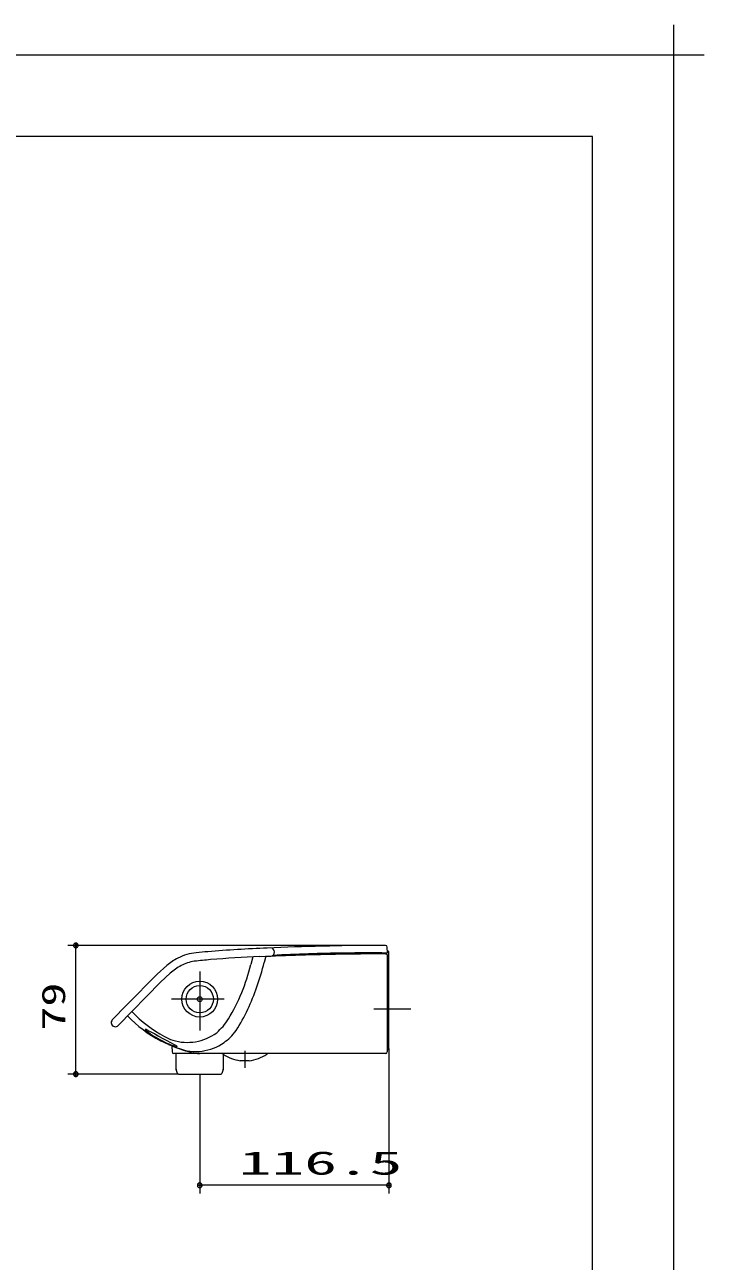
# Model space of a CAD drawing. Units: millimetres on the paper, scale 1:5. Extents: x -305 to 305, y -152 to 152.
# Drawn here: x 39.1 to 122.7, y 0 to 152.3 of the extents above; entities that cross this region are included whole.
import ezdxf
from ezdxf.enums import TextEntityAlignment as Align

# ---------------------------------------------------------------- set-up
doc = ezdxf.new("R2010")
doc.units = ezdxf.units.MM
doc.linetypes.add('LONG_CHAIN', pattern=[21, 18, -1, 1, -1])
for name, color, linetype, lineweight in [('0-1_RV', 7, 'Continuous', 9), ('0-2_0', 7, 'Continuous', 9), ('0-3_DEFPOINTS', 7, 'Continuous', 9), ('0-4_1図面枠', 7, 'Continuous', 9), ('0-5_図面枠', 3, 'Continuous', 9)]:
    doc.layers.add(name, color=color, linetype=linetype, lineweight=lineweight)
doc.styles.add('ＭＳ ゴシック', font='')
doc.styles.get('ＭＳ ゴシック').set_extended_font_data('MS Gothic')

# ---------------------------------------------------------------- blocks, each defined once
blk = doc.blocks.new('_DOTSMALL')
at = {"layer": '0-2_0'}
for p, q in [((0.0746, 0.1), (-0.0746, 0.1)), ((0.1223, -0.0248), (-0.1223, -0.0248))]:
    blk.add_line(p, q, dxfattribs=at)
for points in [[(0.125, 0), (0.124, 0.0157), (0.1211, 0.0311), (0.1162, 0.046), (0.1095, 0.0602), (0.1011, 0.0735), (0.0911, 0.0856), (0.0797, 0.0963), (0.067, 0.1055), (0.0532, 0.1131), (0.0386, 0.1189), (0.0234, 0.1228), (0.0078, 0.1248), (-0.0078, 0.1248), (-0.0234, 0.1228), (-0.0386, 0.1189), (-0.0532, 0.1131), (-0.067, 0.1055), (-0.0797, 0.0963), (-0.0911, 0.0856), (-0.1011, 0.0735), (-0.1095, 0.0602), (-0.1162, 0.046), (-0.1211, 0.0311), (-0.124, 0.0157), (-0.125, 0), (0, 0)], [(-0.125, 0), (-0.124, -0.0157), (-0.1211, -0.0311), (-0.1162, -0.046), (-0.1095, -0.0602), (-0.1011, -0.0735), (-0.0911, -0.0856), (-0.0797, -0.0963), (-0.067, -0.1055), (-0.0532, -0.1131), (-0.0386, -0.1189), (-0.0234, -0.1228), (-0.0078, -0.1248), (0.0078, -0.1248), (0.0234, -0.1228), (0.0386, -0.1189), (0.0532, -0.1131), (0.067, -0.1055), (0.0797, -0.0963), (0.0911, -0.0856), (0.1011, -0.0735), (0.1095, -0.0602), (0.1162, -0.046), (0.1211, -0.0311), (0.124, -0.0157), (0.125, 0), (0, 0)]]:
    blk.add_lwpolyline(points, close=True, dxfattribs=at)
blk = doc.blocks.new('グループ-6')
at = {"layer": '0-4_1図面枠'}
for p, q in [((4200, 2895), (4200, 3045)), ((4275, 2970), (4125, 2970))]:
    blk.add_line(p, q, dxfattribs=at)

msp = doc.modelspace()

# ---------------------------------------------------------------- linework, layer by layer
at = {"layer": '0-1_RV'}
for p, q in [((81.514, 38.891), (44.348, 38.891)), ((45.348, 23.045), (45.348, 38.891)), ((83.71, 37.959), (83.697, 38.682)), ((83.804, 38.179), (83.705, 38.178)), ((83.904, 26.179), (83.904, 38.079)), ((67.163, 37.475), (66.9, 36.528)), ((67.96, 37.511), (69.343, 37.575)), ((68.729, 37.548), (68.547, 36.802)), ((83.704, 37.727), (83.704, 25.779)), ((55.381, 35.358), (51.614, 31.574)), ((56.549, 36.429), (55.381, 35.358)), ((55.778, 34.351), (56.956, 35.46)), ((50.575, 29.043), (55.778, 34.351)), ((51.614, 31.574), (49.842, 29.723)), ((53.896, 28.5), (53.963, 28.429)), ((54.012, 28.52), (53.977, 28.535)), ((55.016, 27.986), (54.468, 28.288)), ((55.332, 27.809), (55.016, 27.985)), ((56.012, 27.438), (55.672, 27.622)), ((56.349, 27.257), (56.012, 27.438)), ((56.777, 26.701), (55.763, 27.15)), ((56.673, 27.085), (56.349, 27.257)), ((56.976, 26.926), (56.673, 27.085)), ((57.063, 26.88), (56.976, 26.926)), ((57.494, 26.66), (57.063, 26.88)), ((57.154, 26.533), (57.194, 25.768)), ((57.644, 26.582), (57.495, 26.661)), ((57.567, 26.453), (57.694, 26.419)), ((57.757, 26.515), (57.644, 26.582)), ((57.803, 26.417), (57.814, 26.427)), ((57.814, 26.427), (57.825, 26.437)), ((83.704, 26.08), (83.804, 26.079)), ((83.904, 26.179), (83.904, 8.355)), ((83.504, 25.579), (57.394, 25.579)), ((57.704, 23.661), (57.704, 25.579)), ((63.504, 25.509), (63.504, 23.661)), ((66.704, 24.688), (65.584, 24.698)), ((57.976, 23.045), (44.348, 23.045)), ((57.882, 23.113), (57.709, 23.63)), ((57.976, 23.045), (63.232, 23.045)), ((60.604, 23.045), (60.604, 8.355)), ((63.499, 23.63), (63.327, 23.113)), ((83.904, 9.355), (60.604, 9.355))]:
    msp.add_line(p, q, dxfattribs=at)
at = {"layer": '0-1_RV', "linetype": 'LONG_CHAIN'}
for p, q in [((60.604, 35.672), (60.604, 28.398)), ((63.625, 32.279), (57.123, 32.279)), ((82.033, 31.079), (86.592, 31.079)), ((66.184, 23.804), (66.184, 25.895))]:
    msp.add_line(p, q, dxfattribs=at)
at = {"layer": '0-1_RV'}
for points in [[(83.494, 37.849), (83.565, 37.849), (83.594, 37.849)], [(55.37, 27.788), (55.367, 27.79), (55.364, 27.791), (55.362, 27.793), (55.359, 27.794), (55.357, 27.795), (55.354, 27.797), (55.351, 27.798), (55.349, 27.8), (55.346, 27.801), (55.344, 27.803), (55.341, 27.804), (55.338, 27.805), (55.336, 27.807)], [(55.47, 27.733), (55.468, 27.734), (55.465, 27.736), (55.463, 27.737), (55.46, 27.738), (55.457, 27.74), (55.455, 27.741), (55.452, 27.743), (55.45, 27.744), (55.447, 27.746), (55.445, 27.747), (55.442, 27.748), (55.439, 27.75), (55.437, 27.751), (55.434, 27.753), (55.432, 27.754), (55.429, 27.755), (55.426, 27.757), (55.424, 27.758), (55.421, 27.76), (55.419, 27.761), (55.416, 27.763), (55.413, 27.764), (55.411, 27.765), (55.408, 27.767), (55.406, 27.768), (55.403, 27.77), (55.401, 27.771), (55.398, 27.773), (55.395, 27.774), (55.393, 27.775), (55.39, 27.777), (55.388, 27.778), (55.385, 27.78), (55.382, 27.781), (55.38, 27.783), (55.377, 27.784), (55.375, 27.785), (55.372, 27.787), (55.37, 27.788)], [(55.571, 27.677), (55.569, 27.679), (55.566, 27.68), (55.564, 27.681), (55.561, 27.683), (55.558, 27.684), (55.556, 27.686), (55.553, 27.687), (55.551, 27.689), (55.548, 27.69), (55.546, 27.691), (55.543, 27.693), (55.54, 27.694), (55.538, 27.696), (55.535, 27.697), (55.533, 27.699), (55.53, 27.7), (55.527, 27.701), (55.525, 27.703), (55.522, 27.704), (55.52, 27.706), (55.517, 27.707), (55.514, 27.708), (55.512, 27.71), (55.509, 27.711), (55.507, 27.713), (55.504, 27.714), (55.501, 27.716), (55.499, 27.717), (55.496, 27.718), (55.494, 27.72), (55.491, 27.721), (55.489, 27.723), (55.486, 27.724), (55.483, 27.726), (55.481, 27.727), (55.478, 27.728), (55.476, 27.73), (55.473, 27.731), (55.47, 27.733)], [(55.672, 27.622), (55.67, 27.623), (55.667, 27.625), (55.665, 27.626), (55.662, 27.628), (55.66, 27.629), (55.657, 27.63), (55.654, 27.632), (55.652, 27.633), (55.649, 27.635), (55.647, 27.636), (55.644, 27.637), (55.641, 27.639), (55.639, 27.64), (55.636, 27.642), (55.634, 27.643), (55.631, 27.645), (55.628, 27.646), (55.626, 27.647), (55.623, 27.649), (55.621, 27.65), (55.618, 27.652), (55.615, 27.653), (55.613, 27.654), (55.61, 27.656), (55.608, 27.657), (55.605, 27.659), (55.602, 27.66), (55.6, 27.662), (55.597, 27.663), (55.595, 27.664), (55.592, 27.666), (55.59, 27.667), (55.587, 27.669), (55.584, 27.67), (55.582, 27.671), (55.579, 27.673), (55.577, 27.674), (55.574, 27.676), (55.571, 27.677)]]:
    msp.add_lwpolyline(points, dxfattribs=at)
for radius in [2.206, 1.682, 0.3]:
    msp.add_circle((60.604, 32.279), radius, dxfattribs=at)
for centre, radius, start, end in [((77.301, -121.11), 160, 95.63205, 96.14243), ((74.841, -121.333), 160, 92.12143, 94.74753), ((77.654, -121.204), 160, 90.7195, 93.1299), ((69.324, 38.074), 0.5, 272.1187, 91.23239), ((81.514, -121.109), 160, 89.28963, 92.10192), ((83.497, 38.679), 0.2, 1, 90.03837), ((83.804, 38.079), 0.1, 360, 90), ((61.644, 30.26), 8, 117.83973, 129.55357), ((60.633, 31.989), 6, 94.31717, 117.01213), ((60.949, 31.029), 6, 99.68989, 116.03246), ((76.738, -122.173), 160, 95.30733, 96.02698), ((74.742, -122.345), 160, 92.42933, 94.58961), ((45.196, 42.345), 24, 339.11937, 346.64484), ((78.472, -162.244), 200, 91.38397, 92.7943), ((80.251, -162.05), 200, 90.54454, 93.04898), ((80.391, -162.189), 200, 90.52385, 91.93418), ((81.491, -122.029), 160, 89.20515, 91.12442), ((82.877, -162.151), 200, 89.82312, 91.23598), ((83.594, 37.749), 0.1, 17.33134, 90.01676), ((83.604, 37.727), 0.1, 360, 31.28465), ((62.224, 29.439), 8, 119.24332, 131.18312), ((43.591, 42.242), 24, 328.86637, 346.22681), ((44.807, 41.245), 24, 327.68106, 341.90491), ((63.799, 41.8), 16, 223.73137, 241.87063), ((50.202, 29.376), 0.5, 136.07531, 318.20648), ((63.292, 41.267), 16, 223.69499, 241.92954), ((50.81, 38.693), 16, 322.3762, 326.37732), ((53.915, 28.523), 0.03, 84.50519, 230.42256), ((53.892, 28.354), 0.2, 64.81175, 82.47377), ((63.621, 41.186), 16, 232.87113, 239.93174), ((46.979, 14.149), 16, 62.09208, 63.92168), ((58.401, 31.076), 4.009, 237.68385, 253.7617), ((59.086, 33), 6.049, 252.6283, 306.67292), ((51.834, 39.893), 16, 312.77192, 316.725), ((53.715, 39.51), 16, 308.15223, 311.71446), ((52.59, 38.404), 16, 317.36565, 321.36677), ((63.153, 41.446), 16, 241.84892, 249.56662), ((63.461, 41.238), 16, 245.30808, 255.92177), ((57.784, 26.809), 0.4, 256.97327, 269.60052), ((57.535, 26.182), 0.4, 44.56831, 56.44256), ((57.655, 26.789), 0.4, 288.35521, 291.754), ((57.725, 26.434), 0.1, 1.78538, 16.67769), ((60.131, 31.885), 6.049, 249.40311, 304.97414), ((83.804, 26.179), 0.1, 270, 360), ((57.394, 25.779), 0.2, 183, 270), ((60.61, 29.587), 4.009, 255.05172, 270), ((63.279, 25.179), 0.4, 54.85931, 90), ((66.184, 29.307), 4.648, 234.85931, 262.5767), ((66.184, 29.307), 4.648, 276.4199, 305.14069), ((69.089, 25.179), 0.4, 90, 125.14069), ((83.504, 25.779), 0.2, 270, 360), ((57.804, 23.661), 0.1, 180, 198.43495), ((57.976, 23.145), 0.1, 198.43495, 270), ((63.232, 23.145), 0.1, 270, 341.56505), ((63.404, 23.661), 0.1, 341.56505, 360)]:
    msp.add_arc(centre, radius, start, end, dxfattribs=at)
at = {"layer": '0-3_DEFPOINTS'}
for p, q in [((118.983, 148.502), (-301.017, 148.502)), ((118.983, -148.498), (118.983, 148.502))]:
    msp.add_line(p, q, dxfattribs=at)
at = {"layer": '0-5_図面枠'}
msp.add_lwpolyline([(-291.017, -138.498), (108.983, -138.498), (108.983, 138.502), (-291.017, 138.502)], close=True, dxfattribs=at)

# ---------------------------------------------------------------- block references
at = {"layer": '0-1_RV', "xscale": 2.32, "yscale": 2.32}
for p, rotation in [((45.348, 38.891), 90), ((45.348, 23.045), 270), ((60.604, 9.355), 180)]:
    msp.add_blockref('_DOTSMALL', p, dxfattribs=dict(at, rotation=rotation))
msp.add_blockref('_DOTSMALL', (83.904, 9.355), dxfattribs=at)
at = {"layer": '0-4_1図面枠', "xscale": 0.05, "yscale": 0.05}
msp.add_blockref('グループ-6', (-91.017, 0.002), dxfattribs=at)
msp.add_blockref('グループ-6', (-91.017, 0.002), dxfattribs=at)

# ---------------------------------------------------------------- texts
at = {"layer": '0-1_RV', "style": 'ＭＳ ゴシック', "width": 1.5}
msp.add_text('79', height=2.889, rotation=90, dxfattribs=at).set_placement((44.903, 28.413), align=Align.BOTTOM_LEFT)
at = {"layer": '0-1_RV', "style": 'ＭＳ ゴシック', "width": 2.05}
msp.add_text('116.5', height=2.886, dxfattribs=at).set_placement((65.429, 9.8), align=Align.BOTTOM_LEFT)

doc.saveas('drawing.dxf')
